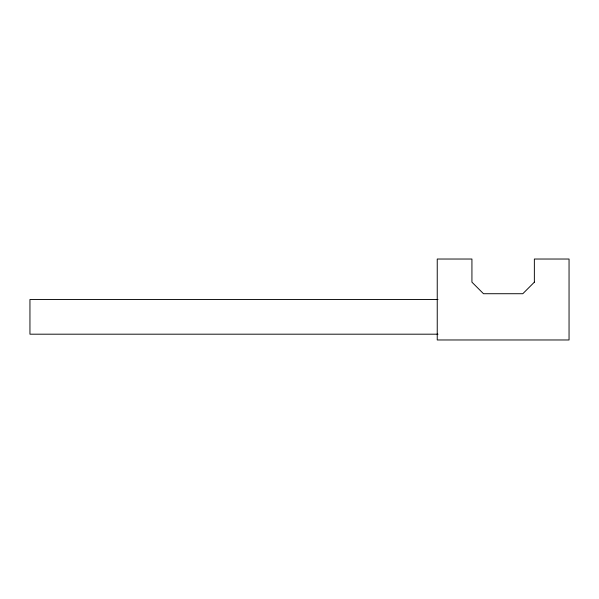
<?xml version="1.0" encoding="UTF-8"?>
<svg xmlns="http://www.w3.org/2000/svg" width="599" height="599" viewBox="0 0 599 599"><rect width="100%" height="100%" fill="white"/><g stroke="black" fill="none" stroke-linecap="round" stroke-linejoin="round"><path stroke-width="0.9" d="M438.019 299.5L29.95 299.5L29.95 334.19L438.019 334.19M534.36 282.159L522.8 293.72L483.49 293.72L471.93 282.159L471.93 259.03L437.24 259.03L437.24 339.97L569.05 339.97L569.05 259.03L534.36 259.03L534.36 282.159"/></g></svg>
